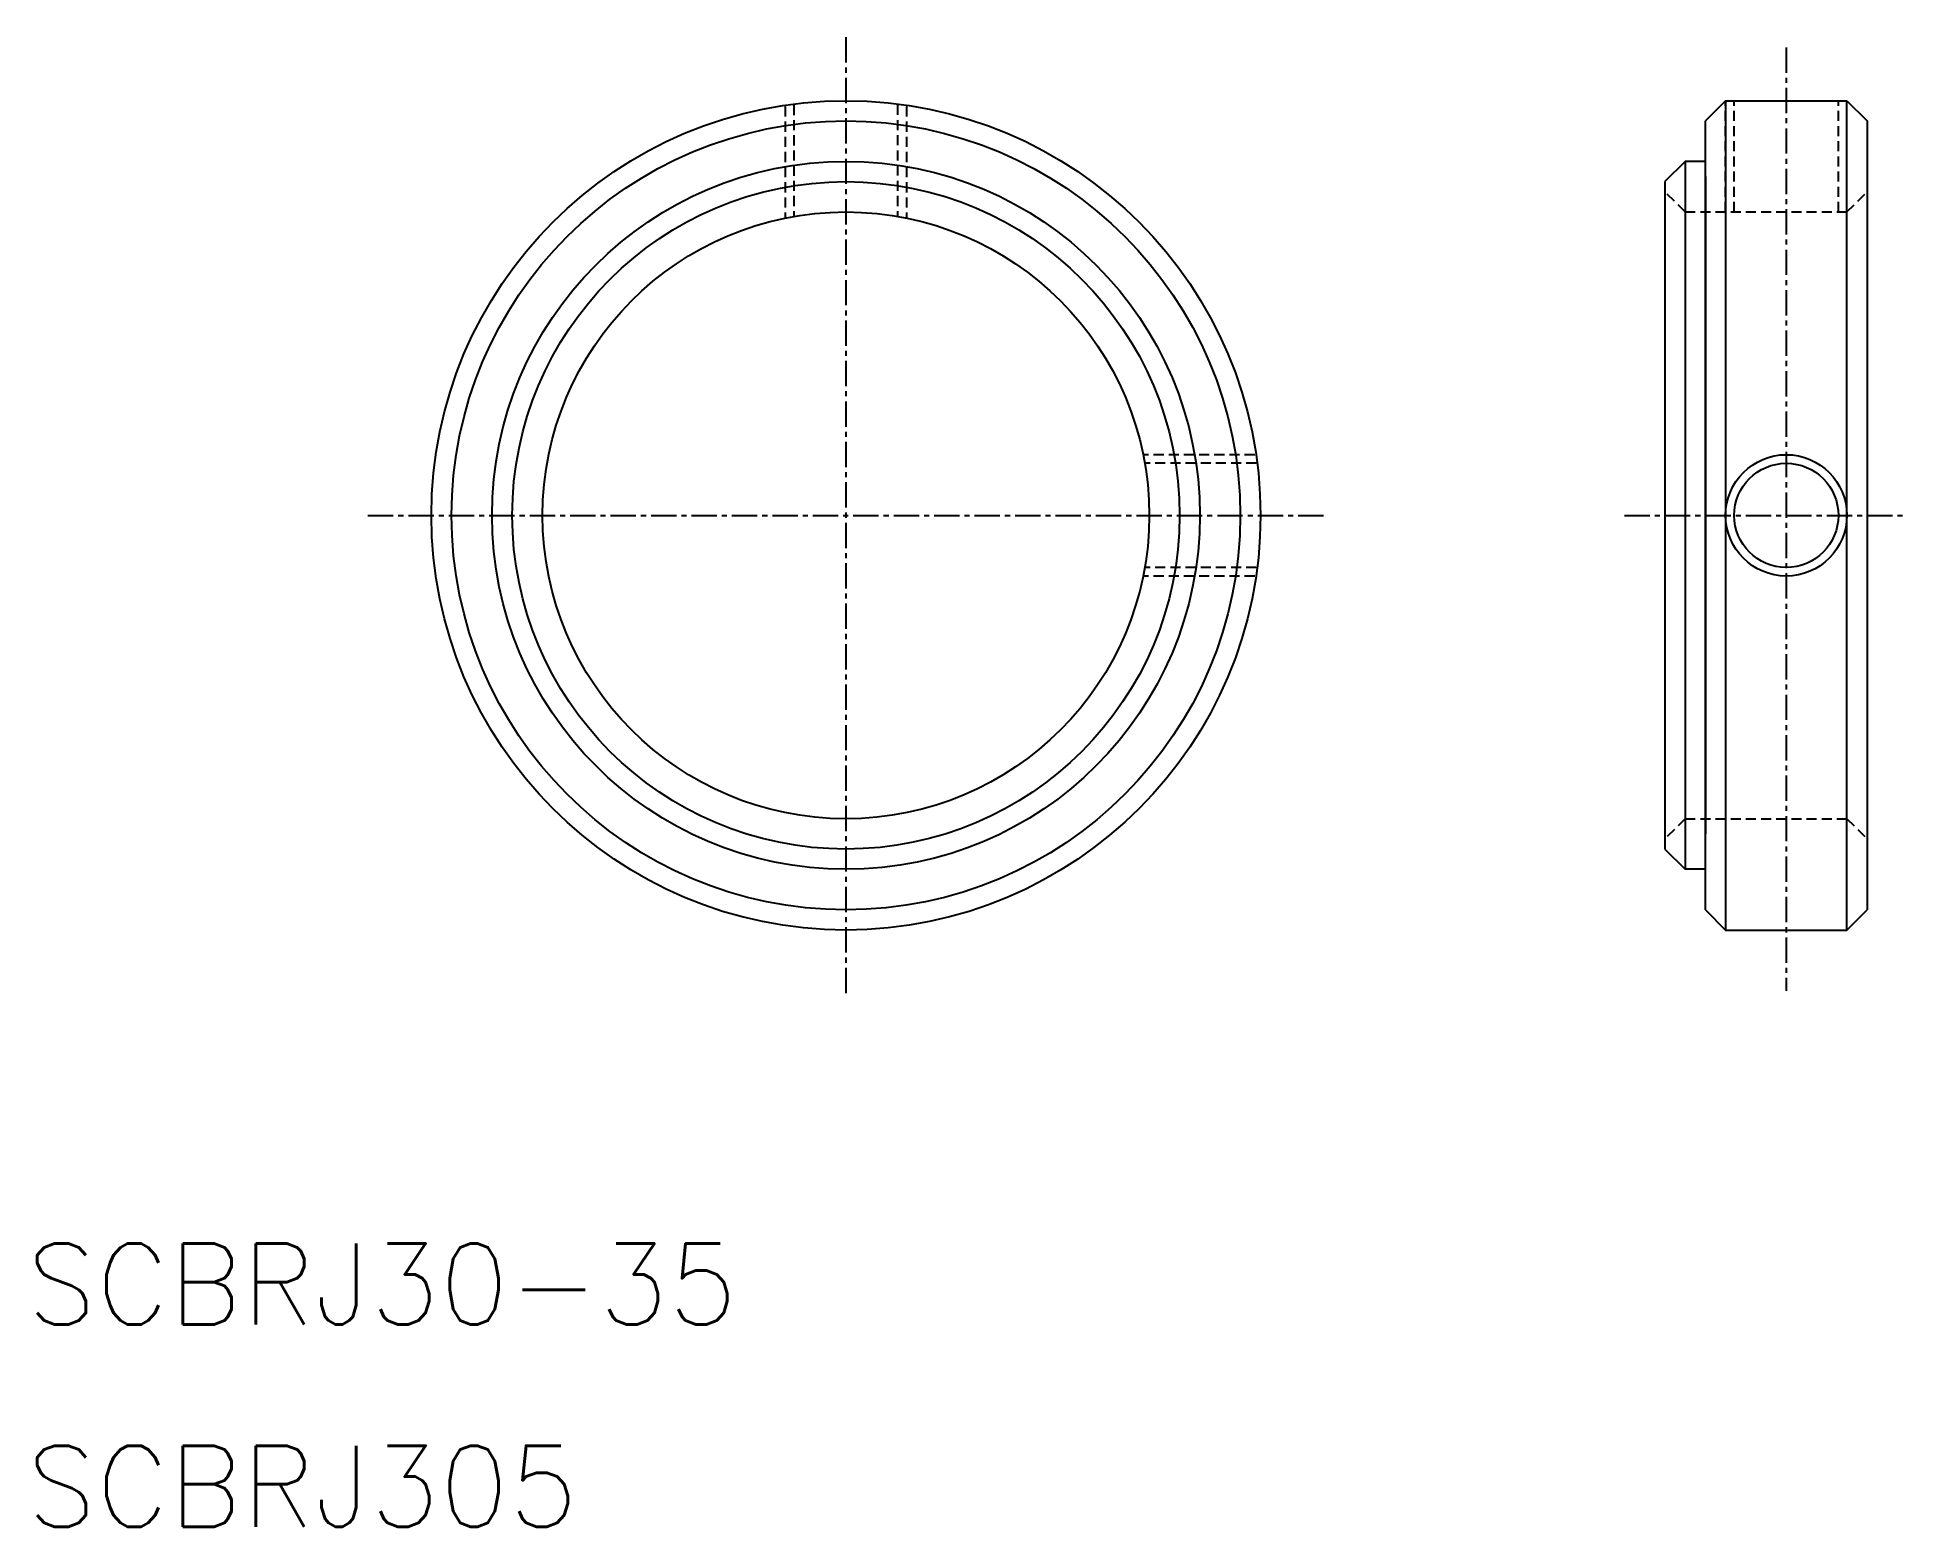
# Model space of a CAD drawing. Extents: x 10.5 to 102.8, y 10 to 83.6.
import ezdxf

# ---------------------------------------------------------------- set-up
doc = ezdxf.new("R2010")
doc.units = 0
doc.linetypes.add('CENTER', pattern=[2, 1.25, -0.25, 0.25, -0.25])
doc.linetypes.add('DASHED', pattern=[0.75, 0.5, -0.25])
doc.layers.get('0').update_dxf_attribs({"linetype": 'CONTINUOUS'})
doc.layers.add('CENTER', color=1, linetype='CENTER')
doc.styles.get("Standard").update_dxf_attribs({"font": 'txt.shx', "bigfont": 'bigfont.shx'})

msp = doc.modelspace()

# ---------------------------------------------------------------- linework, layer by layer
at = {"color": 3, "linetype": 'DASHED'}
for p, q in [((47.925, 80.291), (47.925, 74.777)), ((53.05, 80.295), (53.05, 74.782)), ((94, 75), (94, 80.5)), ((94.425, 75), (94.425, 80.5)), ((99.575, 75), (99.575, 80.5)), ((100, 75), (100, 80.5)), ((47.5, 80.216), (47.5, 74.697)), ((53.5, 80.216), (53.5, 74.697)), ((92, 75), (91, 76)), ((100, 75), (101, 76)), ((92, 75), (100, 75)), ((70.716, 63), (65.197, 63)), ((70.791, 62.575), (65.277, 62.575)), ((70.791, 57.425), (65.277, 57.425)), ((70.716, 57), (65.197, 57)), ((92, 45), (91, 44)), ((92, 45), (100, 45)), ((100, 45), (101, 44))]:
    msp.add_line(p, q, dxfattribs=at)
at = {"color": 7, "linetype": 'CONTINUOUS'}
for p, q in [((94, 80.5), (93, 79.5)), ((94, 80.5), (100, 80.5)), ((94, 80.5), (94, 39.5)), ((100, 80.5), (101, 79.5)), ((100, 39.5), (100, 80.5)), ((93, 40.5), (93, 79.5)), ((101, 79.5), (101, 40.5)), ((92, 77.5), (91, 76.5)), ((93, 77.5), (92, 77.5)), ((92, 77.5), (92, 42.5)), ((93, 76.75), (93, 44.25)), ((91, 76.5), (91, 43.5)), ((91, 43.5), (92, 42.5)), ((93, 42.5), (92, 42.5)), ((93, 40.5), (94, 39.5)), ((100, 39.5), (101, 40.5)), ((94, 39.5), (100, 39.5))]:
    msp.add_line(p, q, dxfattribs=at)
for centre, radius in [((50.5, 60), 20.5), ((50.5, 60), 19.5), ((50.5, 60), 17.5), ((50.5, 60), 16.5), ((50.5, 60), 15), ((97, 60), 2.575)]:
    msp.add_circle(centre, radius, dxfattribs=at)
at = {"color": 3}
msp.add_circle((97, 60), 3, dxfattribs=at)
at = {"layer": 'CENTER', "color": 1, "linetype": 'CENTER'}
for p, q in [((50.5, 83.635), (50.5, 36.365)), ((97, 83.134), (97, 36.5)), ((26.865, 60), (74.135, 60)), ((89, 60), (102.755, 60))]:
    msp.add_line(p, q, dxfattribs=at)

# ---------------------------------------------------------------- texts
at = {"color": 7, "linetype": 'CONTINUOUS'}
for s, p in [('SCBRJ30-35', (10, 20)), ('SCBRJ305', (10, 10))]:
    msp.add_text(s, height=4, dxfattribs=at).set_placement(p)

doc.saveas('drawing.dxf')
